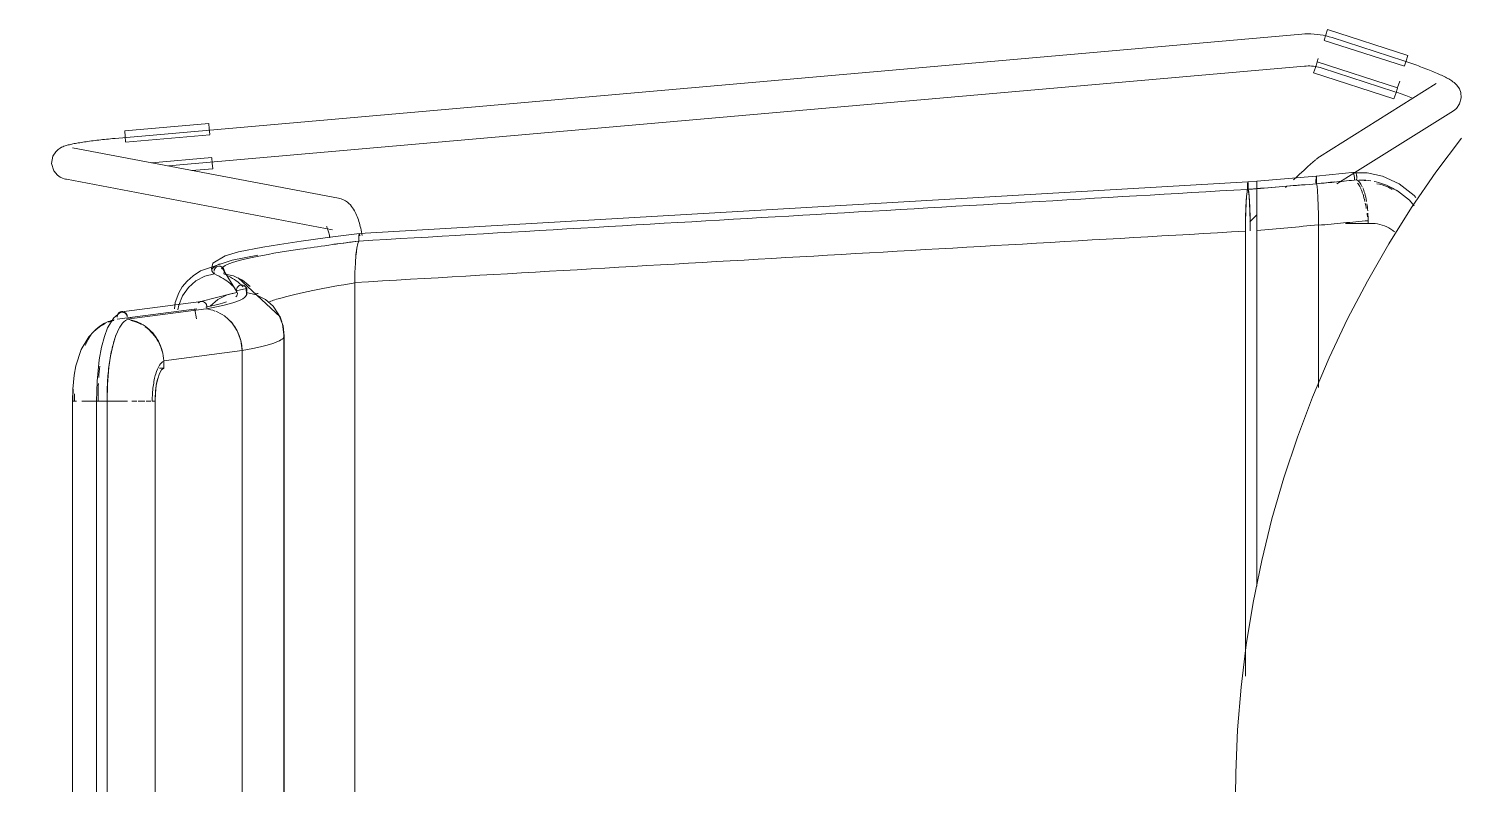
# Model space of a CAD drawing. Header units: millimetres. Extents: x 155927 to 317870, y -36033 to 97293.
# Drawn here: x 158096 to 158632, y 12310 to 12593 of the extents above; entities that cross this region are included whole.
import ezdxf

# ---------------------------------------------------------------- set-up
doc = ezdxf.new("R2010")
doc.units = ezdxf.units.MM
doc.header["$MEASUREMENT"] = 0
doc.layers.add('A-DOOR', color=4, linetype='CONTINUOUS', lineweight=9)
doc.layers.add('I-FURN', color=8, linetype='CONTINUOUS', lineweight=9)

msp = doc.modelspace()

# ---------------------------------------------------------------- linework, layer by layer
at = {"layer": 'A-DOOR'}
msp.add_arc((157209.83, 13505.61), 1010, 270, 0, dxfattribs=at)
at = {"layer": 'I-FURN'}
for p, q in [((158572.07, 12590.54), (158128.75, 12551.6)), ((158572.12, 12590.55), (158572.07, 12590.55)), ((158573.26, 12590.63), (158572.12, 12590.55)), ((158574.4, 12590.66), (158573.26, 12590.63)), ((158575.54, 12590.64), (158574.4, 12590.66)), ((158576.68, 12590.58), (158575.54, 12590.64)), ((158577.82, 12590.47), (158576.68, 12590.58)), ((158578.95, 12590.32), (158577.82, 12590.47)), ((158580.08, 12590.12), (158578.95, 12590.32)), ((158581.19, 12589.88), (158580.08, 12590.12)), ((158580.49, 12588.34), (158581.13, 12590.31)), ((158581.13, 12590.31), (158581.76, 12592.26)), ((158582.3, 12589.59), (158581.19, 12589.88)), ((158581.76, 12592.26), (158611.76, 12582.57)), ((158583.39, 12589.26), (158582.3, 12589.59)), ((158610.21, 12580.55), (158583.39, 12589.26)), ((158580.45, 12588.22), (158610.46, 12578.53)), ((158148.77, 12541.31), (158573.12, 12578.59)), ((158573.12, 12578.59), (158573.78, 12578.64)), ((158573.78, 12578.64), (158574.45, 12578.66)), ((158574.45, 12578.66), (158575.11, 12578.65)), ((158575.11, 12578.65), (158575.77, 12578.61)), ((158575.77, 12578.61), (158576.43, 12578.55)), ((158576.43, 12578.55), (158577.09, 12578.47)), ((158576.54, 12576.11), (158577.17, 12578.06)), ((158577.09, 12578.47), (158577.74, 12578.35)), ((158577.17, 12578.06), (158577.81, 12580.03)), ((158577.74, 12578.35), (158578.38, 12578.21)), ((158607.85, 12570.46), (158577.85, 12580.15)), ((158577.88, 12580.25), (158578.25, 12581.41)), ((158578.38, 12578.21), (158579.03, 12578.05)), ((158579.03, 12578.05), (158579.66, 12577.86)), ((158579.66, 12577.86), (158579.68, 12577.85)), ((158579.68, 12577.85), (158606.5, 12569.14)), ((158610.66, 12580.4), (158610.21, 12580.55)), ((158611.13, 12580.62), (158610.5, 12578.65)), ((158611.4, 12580.15), (158610.66, 12580.4)), ((158611.76, 12582.57), (158611.13, 12580.62)), ((158612.14, 12579.91), (158611.4, 12580.15)), ((158612.87, 12579.66), (158612.14, 12579.91)), ((158613.6, 12579.41), (158612.87, 12579.66)), ((158614.32, 12579.16), (158613.6, 12579.41)), ((158615.04, 12578.9), (158614.32, 12579.16)), ((158615.75, 12578.65), (158615.04, 12578.9)), ((158616.44, 12578.39), (158615.75, 12578.65)), ((158617.13, 12578.14), (158616.44, 12578.39)), ((158617.81, 12577.88), (158617.13, 12578.14)), ((158618.48, 12577.63), (158617.81, 12577.88)), ((158576.54, 12576.11), (158606.55, 12566.42)), ((158607.88, 12570.56), (158608.68, 12573.04)), ((158619.13, 12577.38), (158618.48, 12577.63)), ((158619.77, 12577.12), (158619.13, 12577.38)), ((158620.4, 12576.87), (158619.77, 12577.12)), ((158621.01, 12576.62), (158620.4, 12576.87)), ((158621.6, 12576.38), (158621.01, 12576.62)), ((158622.18, 12576.13), (158621.6, 12576.38)), ((158622.74, 12575.89), (158622.18, 12576.13)), ((158623.29, 12575.65), (158622.74, 12575.89)), ((158623.81, 12575.41), (158623.29, 12575.65)), ((158624.32, 12575.18), (158623.81, 12575.41)), ((158624.82, 12574.94), (158624.32, 12575.18)), ((158625.29, 12574.71), (158624.82, 12574.94)), ((158625.75, 12574.48), (158625.29, 12574.71)), ((158626.19, 12574.26), (158625.75, 12574.48)), ((158626.61, 12574.03), (158626.19, 12574.26)), ((158627.02, 12573.8), (158626.61, 12574.03)), ((158627.42, 12573.56), (158627.02, 12573.8)), ((158627.81, 12573.32), (158627.42, 12573.56)), ((158628.2, 12573.06), (158627.81, 12573.32)), ((158628.59, 12572.78), (158628.2, 12573.06)), ((158628.99, 12572.47), (158628.59, 12572.78)), ((158629.42, 12572.1), (158628.99, 12572.47)), ((158622.36, 12572.06), (158578.78, 12544.75)), ((158606.83, 12569.03), (158606.5, 12569.14)), ((158607.18, 12568.37), (158606.55, 12566.42)), ((158607.52, 12568.8), (158606.83, 12569.03)), ((158607.81, 12570.34), (158607.18, 12568.37)), ((158608.21, 12568.57), (158607.52, 12568.8)), ((158608.89, 12568.34), (158608.21, 12568.57)), ((158609.57, 12568.1), (158608.89, 12568.34)), ((158610.25, 12567.87), (158609.57, 12568.1)), ((158610.91, 12567.63), (158610.25, 12567.87)), ((158611.57, 12567.4), (158610.91, 12567.63)), ((158612.22, 12567.16), (158611.57, 12567.4)), ((158612.85, 12566.93), (158612.22, 12567.16)), ((158629.88, 12571.64), (158629.42, 12572.1)), ((158630.4, 12571.01), (158629.88, 12571.64)), ((158630.97, 12570.1), (158630.4, 12571.01)), ((158631.49, 12568.72), (158630.97, 12570.1)), ((158631.67, 12566.74), (158631.49, 12568.72)), ((158591.97, 12538.86), (158628.73, 12561.89)), ((158613.48, 12566.69), (158612.85, 12566.93)), ((158629.85, 12562.78), (158628.73, 12561.89)), ((158629.85, 12562.78), (158631.08, 12564.51)), ((158631.08, 12564.51), (158631.67, 12566.74)), ((158132.36, 12554.41), (158163.77, 12557.17)), ((158163.77, 12557.17), (158163.95, 12555.13)), ((158121.28, 12550.82), (158121.97, 12550.9)), ((158121.97, 12550.9), (158122.68, 12550.98)), ((158122.68, 12550.98), (158123.4, 12551.07)), ((158123.4, 12551.07), (158124.13, 12551.15)), ((158124.13, 12551.15), (158124.86, 12551.22)), ((158124.86, 12551.22), (158125.6, 12551.3)), ((158125.6, 12551.3), (158126.34, 12551.37)), ((158126.34, 12551.37), (158127.09, 12551.45)), ((158127.09, 12551.45), (158127.84, 12551.52)), ((158127.84, 12551.52), (158128.59, 12551.58)), ((158128.59, 12551.58), (158128.75, 12551.6)), ((158132.54, 12552.37), (158132.36, 12554.41)), ((158132.72, 12550.3), (158132.54, 12552.37)), ((158132.73, 12550.18), (158164.14, 12552.94)), ((158163.95, 12555.13), (158164.13, 12553.06)), ((158631.75, 12551.75), (158622.18, 12538.93)), ((158105.56, 12544.98), (158106.6, 12546.63)), ((158106.6, 12546.63), (158107.51, 12547.49)), ((158107.51, 12547.49), (158108.21, 12547.96)), ((158108.21, 12547.96), (158108.77, 12548.27)), ((158108.77, 12548.27), (158109.25, 12548.48)), ((158109.25, 12548.48), (158109.68, 12548.65)), ((158109.68, 12548.65), (158110.08, 12548.79)), ((158110.08, 12548.79), (158110.48, 12548.92)), ((158110.48, 12548.92), (158110.87, 12549.03)), ((158110.87, 12549.03), (158111.27, 12549.14)), ((158111.27, 12549.14), (158111.69, 12549.25)), ((158111.69, 12549.25), (158112.11, 12549.35)), ((158112.11, 12549.35), (158112.56, 12549.44)), ((158112.56, 12549.44), (158113.02, 12549.54)), ((158212.19, 12529.3), (158112.9, 12548.12)), ((158113.02, 12549.54), (158113.49, 12549.64)), ((158113.49, 12549.64), (158113.99, 12549.73)), ((158113.99, 12549.73), (158114.5, 12549.83)), ((158114.5, 12549.83), (158115.04, 12549.92)), ((158115.04, 12549.92), (158115.59, 12550.01)), ((158115.59, 12550.01), (158116.16, 12550.1)), ((158116.16, 12550.1), (158116.74, 12550.2)), ((158116.74, 12550.2), (158117.35, 12550.29)), ((158117.35, 12550.29), (158117.97, 12550.38)), ((158117.97, 12550.38), (158118.6, 12550.47)), ((158118.6, 12550.47), (158119.25, 12550.56)), ((158119.25, 12550.56), (158119.91, 12550.64)), ((158119.91, 12550.64), (158120.59, 12550.73)), ((158120.59, 12550.73), (158121.28, 12550.82)), ((158105.08, 12542.22), (158105.56, 12544.98)), ((158105.91, 12539.47), (158105.08, 12542.22)), ((158164.88, 12544.49), (158142.4, 12542.52)), ((158157.36, 12539.57), (158165.26, 12540.26)), ((158164.89, 12544.37), (158165.08, 12542.3)), ((158165.08, 12542.3), (158165.26, 12540.26)), ((158573.51, 12540.29), (158573.1, 12539.92)), ((158573.9, 12540.64), (158573.51, 12540.29)), ((158574.27, 12540.98), (158573.9, 12540.64)), ((158574.64, 12541.31), (158574.27, 12540.98)), ((158574.99, 12541.63), (158574.64, 12541.31)), ((158575.33, 12541.93), (158574.99, 12541.63)), ((158575.65, 12542.22), (158575.33, 12541.93)), ((158575.96, 12542.49), (158575.65, 12542.22)), ((158576.25, 12542.75), (158575.96, 12542.49)), ((158576.53, 12542.99), (158576.25, 12542.75)), ((158576.8, 12543.22), (158576.53, 12542.99)), ((158577.05, 12543.44), (158576.8, 12543.22)), ((158577.29, 12543.64), (158577.05, 12543.44)), ((158577.52, 12543.83), (158577.29, 12543.64)), ((158577.74, 12544.01), (158577.52, 12543.83)), ((158577.97, 12544.18), (158577.74, 12544.01)), ((158578.2, 12544.35), (158577.97, 12544.18)), ((158578.45, 12544.54), (158578.2, 12544.35)), ((158578.78, 12544.75), (158578.45, 12544.54)), ((158105.91, 12539.47), (158107.23, 12537.89)), ((158107.23, 12537.89), (158108.31, 12537.14)), ((158108.31, 12537.14), (158109.12, 12536.77)), ((158109.12, 12536.77), (158109.74, 12536.55)), ((158109.74, 12536.55), (158110.25, 12536.42)), ((158110.25, 12536.42), (158110.67, 12536.33)), ((158110.67, 12536.33), (158209.96, 12517.51)), ((158220.04, 12516.11), (158551.95, 12535.4)), ((158551.87, 12534.85), (158551.86, 12534.47)), ((158551.9, 12535.15), (158551.87, 12534.85)), ((158551.92, 12535.33), (158551.9, 12535.15)), ((158551.95, 12535.4), (158551.92, 12535.33)), ((158555.31, 12535.67), (158551.95, 12535.41)), ((158551.98, 12535.33), (158551.95, 12535.4)), ((158552, 12535.14), (158551.98, 12535.33)), ((158552.03, 12534.85), (158552, 12535.14)), ((158552.04, 12534.47), (158552.03, 12534.85)), ((158555.31, 12535.61), (158555.3, 12535.42)), ((158555.3, 12535.42), (158555.31, 12535.6)), ((158555.3, 12535.12), (158555.3, 12535.42)), ((158555.3, 12535.42), (158555.3, 12535.12)), ((158555.3, 12534.74), (158555.3, 12535.12)), ((158555.3, 12535.12), (158555.3, 12534.74)), ((158555.31, 12535.68), (158577.51, 12537.5)), ((158555.31, 12535.61), (158555.31, 12535.68)), ((158555.31, 12535.68), (158555.31, 12535.61)), ((158555.31, 12535.6), (158555.31, 12535.67)), ((158555.31, 12535.67), (158555.31, 12535.61)), ((158555.31, 12535.61), (158555.31, 12535.42)), ((158555.31, 12535.42), (158555.31, 12535.61)), ((158555.31, 12535.42), (158555.31, 12535.13)), ((158555.31, 12535.13), (158555.31, 12535.42)), ((158555.31, 12535.13), (158555.32, 12534.74)), ((158555.32, 12534.75), (158555.31, 12535.13)), ((158569.52, 12536.59), (158569.04, 12536.13)), ((158570, 12537.03), (158569.52, 12536.59)), ((158570.47, 12537.47), (158570, 12537.03)), ((158570.93, 12537.91), (158570.47, 12537.47)), ((158571.39, 12538.33), (158570.93, 12537.91)), ((158571.83, 12538.74), (158571.39, 12538.33)), ((158572.27, 12539.15), (158571.83, 12538.74)), ((158572.69, 12539.54), (158572.27, 12539.15)), ((158573.1, 12539.92), (158572.69, 12539.54)), ((158577.42, 12536.58), (158577.41, 12536.13)), ((158577.41, 12536.12), (158577.42, 12536.58)), ((158577.41, 12536.13), (158577.41, 12535.64)), ((158577.41, 12535.63), (158577.41, 12536.12)), ((158577.41, 12535.64), (158577.41, 12535.14)), ((158577.41, 12535.14), (158577.41, 12535.63)), ((158577.41, 12535.14), (158577.42, 12534.67)), ((158577.42, 12534.66), (158577.41, 12535.14)), ((158577.46, 12537.25), (158577.44, 12536.96)), ((158577.44, 12536.96), (158577.46, 12537.25)), ((158577.48, 12537.44), (158577.46, 12537.25)), ((158577.46, 12537.25), (158577.48, 12537.44)), ((158577.51, 12537.5), (158577.48, 12537.44)), ((158577.48, 12537.44), (158577.51, 12537.5)), ((158577.51, 12537.5), (158592, 12538.93)), ((158577.51, 12537.5), (158577.54, 12537.43)), ((158577.54, 12537.44), (158577.51, 12537.5)), ((158577.56, 12537.25), (158577.54, 12537.44)), ((158577.58, 12536.95), (158577.56, 12537.25)), ((158577.56, 12537.24), (158577.58, 12536.95)), ((158577.6, 12536.57), (158577.58, 12536.95)), ((158577.58, 12536.95), (158577.6, 12536.56)), ((158577.61, 12536.11), (158577.6, 12536.57)), ((158577.6, 12536.56), (158577.61, 12536.11)), ((158577.6, 12534.65), (158577.61, 12535.12)), ((158577.61, 12535.12), (158577.6, 12534.65)), ((158577.61, 12535.62), (158577.61, 12536.11)), ((158577.61, 12536.11), (158577.61, 12535.62)), ((158577.61, 12535.12), (158577.61, 12535.62)), ((158577.61, 12535.62), (158577.61, 12535.12)), ((158585.15, 12534.58), (158591.59, 12538.62)), ((158596.57, 12538.72), (158591.11, 12538.8)), ((158602.22, 12537.5), (158596.57, 12538.72)), ((158608.53, 12534.6), (158602.22, 12537.5)), ((158622.18, 12538.93), (158613.12, 12525.74)), ((158551.45, 12529.93), (158551.28, 12527.43)), ((158551.64, 12531.68), (158551.45, 12529.93)), ((158551.85, 12532.57), (158551.64, 12531.68)), ((158551.86, 12534.47), (158551.84, 12534.02)), ((158551.84, 12534.02), (158551.84, 12533.53)), ((158551.84, 12533.53), (158551.84, 12533.04)), ((158551.84, 12533.04), (158551.85, 12532.57)), ((158552.06, 12534.01), (158552.04, 12534.47)), ((158552.05, 12532.56), (158552.06, 12533.03)), ((158552.26, 12531.66), (158552.05, 12532.56)), ((158552.06, 12533.52), (158552.06, 12534.01)), ((158552.06, 12533.03), (158552.06, 12533.52)), ((158552.45, 12529.91), (158552.26, 12531.66)), ((158552.61, 12527.41), (158552.45, 12529.91)), ((158555.26, 12527.68), (158555.27, 12530.18)), ((158555.27, 12530.18), (158555.26, 12527.69)), ((158555.29, 12531.94), (158555.27, 12530.18)), ((158555.27, 12530.18), (158555.29, 12531.93)), ((158555.3, 12534.29), (158555.3, 12534.74)), ((158555.3, 12534.74), (158555.3, 12534.29)), ((158555.3, 12533.8), (158555.3, 12534.29)), ((158555.3, 12534.29), (158555.3, 12533.8)), ((158555.3, 12533.3), (158555.3, 12533.8)), ((158555.3, 12533.8), (158555.3, 12533.3)), ((158555.3, 12532.83), (158555.3, 12533.3)), ((158555.3, 12533.3), (158555.3, 12532.83)), ((158555.32, 12534.3), (158555.32, 12534.75)), ((158555.32, 12534.74), (158555.32, 12534.29)), ((158555.32, 12533.81), (158555.32, 12534.3)), ((158555.32, 12534.29), (158555.32, 12533.8)), ((158555.32, 12533.31), (158555.32, 12533.81)), ((158555.32, 12533.8), (158555.32, 12533.31)), ((158555.32, 12533.31), (158555.32, 12532.84)), ((158555.32, 12532.84), (158555.32, 12533.31)), ((158555.32, 12532.84), (158555.33, 12531.95)), ((158555.33, 12531.95), (158555.32, 12532.84)), ((158555.33, 12531.95), (158555.34, 12530.2)), ((158555.34, 12530.2), (158555.33, 12531.95)), ((158555.34, 12530.2), (158555.36, 12527.7)), ((158555.36, 12527.7), (158555.34, 12530.2)), ((158566.55, 12533.77), (158566.05, 12533.29)), ((158577.6, 12534.65), (158577.79, 12533.77)), ((158577.8, 12533.76), (158577.6, 12534.65)), ((158577.8, 12533.76), (158577.97, 12532.05)), ((158577.97, 12532.03), (158577.8, 12533.76)), ((158578.13, 12529.55), (158577.97, 12532.03)), ((158577.97, 12532.03), (158578.12, 12529.59)), ((158578.12, 12529.59), (158578.24, 12526.52)), ((158578.24, 12526.45), (158578.13, 12529.55)), ((158607.82, 12532.03), (158604.13, 12533.94)), ((158612.4, 12528.53), (158607.82, 12532.03)), ((158614.06, 12530.26), (158608.53, 12534.6)), ((158614.7, 12529.47), (158614.06, 12530.26)), ((158212.19, 12529.3), (158213.18, 12529.05)), ((158213.18, 12529.05), (158214.08, 12528.68)), ((158214.08, 12528.68), (158214.87, 12528.24)), ((158214.87, 12528.24), (158215.55, 12527.76)), ((158215.55, 12527.76), (158216.15, 12527.25)), ((158216.15, 12527.25), (158216.67, 12526.73)), ((158216.67, 12526.73), (158217.12, 12526.2)), ((158217.12, 12526.2), (158217.52, 12525.67)), ((158217.52, 12525.67), (158217.88, 12525.13)), ((158217.88, 12525.13), (158218.21, 12524.59)), ((158218.21, 12524.59), (158218.5, 12524.06)), ((158551.16, 12524.3), (158551.08, 12520.73)), ((158551.28, 12527.43), (158551.16, 12524.3)), ((158552.74, 12524.29), (158552.61, 12527.41)), ((158552.82, 12520.74), (158552.74, 12524.29)), ((158555.25, 12521), (158555.25, 12524.56)), ((158555.25, 12524.56), (158555.25, 12521)), ((158555.36, 12527.7), (158555.36, 12524.57)), ((158555.36, 12524.57), (158555.36, 12527.7)), ((158555.37, 12521), (158555.36, 12524.57)), ((158555.36, 12524.56), (158555.37, 12521)), ((158578.24, 12526.45), (158578.31, 12523.01)), ((158578.31, 12523.01), (158578.24, 12526.45)), ((158613.12, 12525.74), (158604.6, 12512.2)), ((158614.13, 12526.45), (158612.4, 12528.53)), ((158218.5, 12524.06), (158218.77, 12523.5)), ((158218.77, 12523.5), (158219.02, 12522.94)), ((158219.02, 12522.94), (158219.26, 12522.37)), ((158219.26, 12522.37), (158219.48, 12521.79)), ((158219.48, 12521.79), (158219.68, 12521.2)), ((158219.68, 12521.2), (158219.88, 12520.6)), ((158219.88, 12520.6), (158220.06, 12519.98)), ((158220.06, 12519.98), (158220.23, 12519.35)), ((158220.23, 12519.35), (158220.39, 12518.71)), ((158551.08, 12520.73), (158551.06, 12516.95)), ((158555.37, 12523.01), (158552.7, 12520.44)), ((158552.84, 12517.06), (158552.82, 12520.74)), ((158555.37, 12521), (158555.37, 12517.21)), ((158555.37, 12517.21), (158555.37, 12521)), ((158578.34, 12519.15), (158578.31, 12522.92)), ((158578.31, 12522.92), (158578.34, 12519.27)), ((158578.34, 12458.6), (158578.34, 12519.15)), ((158578.34, 12519.15), (158578.34, 12458.6)), ((158598.13, 12519.86), (158588.38, 12519.86)), ((158596.89, 12520.85), (158596.89, 12519.81)), ((158208.18, 12514.56), (158198.25, 12513.2)), ((158207.73, 12518.73), (158207.75, 12518.71)), ((158207.75, 12518.71), (158207.79, 12518.64)), ((158207.79, 12518.64), (158207.84, 12518.55)), ((158207.84, 12518.55), (158207.91, 12518.4)), ((158207.91, 12518.4), (158208, 12518.2)), ((158208, 12518.2), (158208.09, 12517.97)), ((158208.09, 12517.97), (158208.19, 12517.7)), ((158220.04, 12516.11), (158208.18, 12514.56)), ((158208.19, 12517.7), (158208.3, 12517.4)), ((158208.3, 12517.4), (158208.41, 12517.06)), ((158208.41, 12517.06), (158208.52, 12516.7)), ((158208.52, 12516.7), (158208.62, 12516.3)), ((158208.62, 12516.3), (158208.73, 12515.88)), ((158208.73, 12515.88), (158208.83, 12515.43)), ((158208.83, 12515.43), (158208.93, 12514.96)), ((158208.93, 12514.96), (158209.03, 12514.47)), ((158219.84, 12514.71), (158219.83, 12514.21)), ((158219.83, 12514.22), (158219.84, 12514.71)), ((158219.83, 12513.72), (158219.83, 12514.22)), ((158219.83, 12514.21), (158219.83, 12513.72)), ((158219.83, 12513.72), (158219.85, 12513.25)), ((158219.85, 12513.25), (158219.83, 12513.72)), ((158219.86, 12515.16), (158219.84, 12514.71)), ((158219.84, 12514.71), (158219.86, 12515.16)), ((158219.89, 12515.55), (158219.86, 12515.16)), ((158219.86, 12515.16), (158219.89, 12515.55)), ((158219.89, 12515.55), (158219.94, 12515.85)), ((158219.94, 12515.84), (158219.89, 12515.55)), ((158220.09, 12516.05), (158220.04, 12516.11)), ((158220.04, 12516.11), (158220.09, 12516.05)), ((158220.14, 12515.87), (158220.19, 12515.58)), ((158220.19, 12515.57), (158220.14, 12515.86)), ((158220.19, 12515.58), (158220.22, 12515.2)), ((158220.22, 12515.19), (158220.19, 12515.57)), ((158220.39, 12518.71), (158220.55, 12518.05)), ((158220.55, 12518.05), (158220.69, 12517.38)), ((158220.69, 12517.38), (158220.82, 12516.7)), ((158220.82, 12516.7), (158220.95, 12516.01)), ((158220.95, 12516.01), (158221.06, 12515.3)), ((158551.06, 12516.95), (158551.06, 12350.68)), ((158551.06, 12350.68), (158551.06, 12516.95)), ((158555.37, 12517.21), (158555.37, 12384.38)), ((158555.37, 12384.38), (158555.37, 12517.21)), ((158174.9, 12509.18), (158169.9, 12507.78)), ((158183.92, 12510.98), (158174.9, 12509.18)), ((158190.24, 12512.02), (158183.92, 12510.98)), ((158198.25, 12513.2), (158190.24, 12512.02)), ((158218.77, 12508.1), (158218.53, 12505)), ((158218.54, 12505.05), (158218.77, 12508.1)), ((158219.08, 12510.6), (158218.77, 12508.1)), ((158218.78, 12508.13), (158219.09, 12510.6)), ((158219.45, 12512.34), (158219.08, 12510.6)), ((158219.09, 12510.61), (158219.45, 12512.34)), ((158219.45, 12512.34), (158219.85, 12513.25)), ((158219.85, 12513.25), (158219.45, 12512.34)), ((158604.6, 12512.2), (158596.63, 12498.32)), ((158172.46, 12506.1), (158160.75, 12502.11)), ((158165.27, 12505.01), (158164.74, 12502.82)), ((158164.74, 12502.82), (158165.03, 12501.91)), ((158169.9, 12507.78), (158165.27, 12505.01)), ((158166.02, 12502.92), (158165.82, 12502.46)), ((158165.82, 12502.46), (158166.02, 12502.91)), ((158166.32, 12503.31), (158166.02, 12502.92)), ((158166.02, 12502.91), (158166.33, 12503.3)), ((158166.72, 12503.61), (158166.32, 12503.31)), ((158166.33, 12503.3), (158166.72, 12503.6)), ((158166.72, 12503.6), (158167.17, 12503.8)), ((158167.17, 12503.8), (158166.72, 12503.61)), ((158167.17, 12503.8), (158167.66, 12503.87)), ((158167.66, 12503.87), (158167.17, 12503.8)), ((158167.66, 12503.87), (158168.14, 12503.81)), ((158168.14, 12503.82), (158167.66, 12503.87)), ((158168.6, 12503.63), (158168.14, 12503.82)), ((158168.14, 12503.81), (158168.6, 12503.63)), ((158168.51, 12503.68), (158174.22, 12494.29)), ((158168.6, 12503.63), (158169, 12503.34)), ((158169.01, 12503.34), (158168.6, 12503.63)), ((158169, 12503.34), (158169.32, 12502.96)), ((158169.32, 12502.97), (158169.01, 12503.34)), ((158169.53, 12502.52), (158169.32, 12502.97)), ((158169.32, 12502.96), (158169.53, 12502.51)), ((158182.13, 12508), (158172.46, 12506.1)), ((158218.38, 12501.53), (158218.53, 12505)), ((158218.53, 12505), (158218.38, 12501.46)), ((158155.68, 12498.3), (158153.9, 12496.14)), ((158157.92, 12500.3), (158155.68, 12498.3)), ((158159, 12498.35), (158156.18, 12495.87)), ((158160.75, 12502.11), (158157.92, 12500.3)), ((158162.32, 12500.09), (158159, 12498.35)), ((158165.95, 12501), (158162.32, 12500.09)), ((158165.75, 12501.97), (158165.82, 12502.46)), ((158165.82, 12502.46), (158165.75, 12501.97)), ((158165.96, 12501), (158165.79, 12501.47)), ((158165.79, 12501.47), (158165.95, 12501)), ((158169.59, 12501.52), (158169.44, 12501.05)), ((158169.44, 12501.05), (158169.59, 12501.52)), ((158169.44, 12501.05), (158173.05, 12500.26)), ((158173.06, 12500.27), (158169.44, 12501.05)), ((158169.62, 12502.02), (158169.53, 12502.52)), ((158169.53, 12502.51), (158169.62, 12502.02)), ((158169.62, 12502.02), (158169.59, 12501.52)), ((158169.59, 12501.52), (158169.62, 12502.02)), ((158173.05, 12500.26), (158176.38, 12498.61)), ((158176.38, 12498.63), (158173.06, 12500.27)), ((158174.71, 12499.56), (158190.4, 12484.96)), ((158179.21, 12496.22), (158176.38, 12498.63)), ((158176.38, 12498.61), (158179.22, 12496.22)), ((158218.32, 12497.77), (158218.38, 12501.47)), ((158218.38, 12501.46), (158218.32, 12497.7)), ((158218.32, 12497.7), (158218.32, 12114.3)), ((158218.32, 12114.3), (158218.32, 12497.7)), ((158596.63, 12498.32), (158589.22, 12484.15)), ((158152.56, 12493.87), (158151.27, 12490.27)), ((158153.9, 12496.14), (158152.56, 12493.87)), ((158154, 12492.79), (158152.6, 12489.28)), ((158156.18, 12495.87), (158154, 12492.79)), ((158160.86, 12490.71), (158172.48, 12493.68)), ((158170.61, 12493.15), (158167.21, 12491.39)), ((158174.32, 12494.04), (158170.61, 12493.15)), ((158172.48, 12493.68), (158174.34, 12494.01)), ((158177.93, 12495.55), (158174.04, 12494.72)), ((158174.21, 12495.5), (158174.12, 12495.01)), ((158174.12, 12495.01), (158174.16, 12494.51)), ((158174.13, 12495), (158174.21, 12495.5)), ((158174.16, 12494.51), (158174.13, 12495)), ((158174.33, 12494.04), (158174.16, 12494.51)), ((158174.16, 12494.51), (158174.32, 12494.04)), ((158174.21, 12495.5), (158174.41, 12495.95)), ((158174.41, 12495.95), (158174.21, 12495.5)), ((158174.41, 12495.95), (158174.72, 12496.33)), ((158174.72, 12496.33), (158174.41, 12495.95)), ((158175.12, 12496.63), (158174.72, 12496.33)), ((158174.72, 12496.33), (158175.13, 12496.62)), ((158175.59, 12496.82), (158175.12, 12496.63)), ((158175.13, 12496.62), (158175.59, 12496.81)), ((158175.59, 12496.81), (158176.08, 12496.88)), ((158176.08, 12496.88), (158175.59, 12496.82)), ((158176.08, 12496.88), (158176.57, 12496.81)), ((158176.57, 12496.82), (158176.08, 12496.88)), ((158177.03, 12496.63), (158176.57, 12496.82)), ((158176.57, 12496.81), (158177.03, 12496.62)), ((158177.43, 12496.33), (158177.03, 12496.63)), ((158177.03, 12496.62), (158177.43, 12496.33)), ((158177.43, 12496.33), (158177.74, 12495.95)), ((158177.75, 12495.95), (158177.43, 12496.33)), ((158177.74, 12495.95), (158177.95, 12495.5)), ((158177.95, 12495.5), (158177.75, 12495.95)), ((158177.8, 12495.85), (158177.85, 12492.97)), ((158177.99, 12494.51), (158177.83, 12494.04)), ((158177.83, 12494.04), (158177.99, 12494.51)), ((158181.54, 12493.15), (158177.83, 12494.04)), ((158177.95, 12495.5), (158178.03, 12495)), ((158178.03, 12495.01), (158177.95, 12495.5)), ((158177.99, 12494.51), (158178.03, 12495.01)), ((158178.03, 12495), (158177.99, 12494.51)), ((158184.94, 12491.39), (158181.54, 12493.15)), ((158181.54, 12493.14), (158184.93, 12491.39)), ((158129.6, 12484.03), (158159.3, 12487.88)), ((158131.16, 12486.87), (158160.94, 12490.73)), ((158162.85, 12487.9), (158133.15, 12484.06)), ((158151.27, 12490.27), (158150.97, 12488)), ((158152.6, 12489.28), (158152.23, 12487.53)), ((158152.24, 12487.53), (158152.61, 12489.27)), ((158158.52, 12487.75), (158159.21, 12484.26)), ((158160.26, 12490.49), (158159.88, 12490.2)), ((158160.7, 12490.68), (158160.26, 12490.49)), ((158161.17, 12490.74), (158160.7, 12490.68)), ((158161.64, 12490.68), (158161.17, 12490.74)), ((158162.08, 12490.49), (158161.64, 12490.68)), ((158162.47, 12490.19), (158162.08, 12490.49)), ((158162.77, 12489.81), (158162.47, 12490.19)), ((158162.96, 12489.36), (158162.77, 12489.81)), ((158163.04, 12488.87), (158162.96, 12489.36)), ((158163, 12488.37), (158163.04, 12488.87)), ((158167.21, 12491.39), (158164.34, 12488.89)), ((158184.93, 12491.39), (158187.81, 12488.88)), ((158187.81, 12488.89), (158184.94, 12491.39)), ((158189.98, 12485.75), (158187.81, 12488.89)), ((158187.81, 12488.88), (158189.98, 12485.75)), ((158125.17, 12482.49), (158122.9, 12481.16)), ((158128.28, 12484.62), (158125.98, 12480.8)), ((158130.66, 12486.52), (158128.28, 12484.62)), ((158135.57, 12484.81), (158133.13, 12484.49)), ((158172.35, 12482.78), (158169.61, 12485.27)), ((158174.43, 12479.67), (158172.35, 12482.78)), ((158189.81, 12486.06), (158191.53, 12481.6)), ((158189.98, 12485.75), (158191.34, 12482.18)), ((158191.35, 12482.18), (158189.98, 12485.75)), ((158190.4, 12484.96), (158191.11, 12483.04)), ((158191.34, 12482.18), (158191.82, 12478.39)), ((158191.82, 12478.39), (158191.35, 12482.18)), ((158191.53, 12481.6), (158191.97, 12477.85)), ((158589.22, 12484.15), (158582.38, 12469.68)), ((158119, 12477.51), (158116.13, 12472.8)), ((158120.83, 12479.49), (158119, 12477.51)), ((158122.9, 12481.16), (158120.83, 12479.49)), ((158124.79, 12477.63), (158123.71, 12473.59)), ((158125.98, 12480.8), (158124.79, 12477.63)), ((158129.12, 12478.09), (158128.03, 12474.66)), ((158175.75, 12476.12), (158174.43, 12479.67)), ((158176.22, 12472.35), (158175.75, 12476.12)), ((158191.82, 12478.39), (158191.82, 12133.6)), ((158191.82, 12133.6), (158191.82, 12478.39)), ((158191.97, 12438.94), (158191.97, 12477.85)), ((158116.13, 12472.8), (158114.11, 12466.65)), ((158123.71, 12473.59), (158122.84, 12468.87)), ((158128.03, 12474.66), (158127.06, 12470.22)), ((158146.95, 12468.49), (158176.22, 12472.35)), ((158176.22, 12472.35), (158176.22, 12139.64)), ((158176.22, 12139.64), (158176.22, 12472.35)), ((158114.11, 12466.65), (158113.46, 12463.15)), ((158122.84, 12468.87), (158122.04, 12460.98)), ((158126.47, 12466.21), (158125.93, 12459.65)), ((158127.06, 12470.22), (158126.47, 12466.21)), ((158147.01, 12465.78), (158145.35, 12465.78)), ((158146.15, 12465.14), (158147.01, 12465.78)), ((158147.01, 12465.78), (158146.95, 12468.49)), ((158582.38, 12469.68), (158576.13, 12454.96)), ((158113.46, 12463.15), (158112.94, 12457.94)), ((158122.04, 12460.98), (158121.89, 12453.42)), ((158144.18, 12459.31), (158144.69, 12461.8)), ((158144.69, 12461.8), (158145.36, 12463.79)), ((158145.36, 12463.79), (158146.15, 12465.14)), ((158112.94, 12457.94), (158112.86, 12453.42)), ((158125.93, 12459.65), (158125.85, 12453.42)), ((158143.76, 12453.42), (158143.86, 12456.46)), ((158143.86, 12456.46), (158144.18, 12459.31)), ((158576.13, 12454.96), (158570.47, 12439.99)), ((158113.03, 12453.42), (158112.86, 12453.42)), ((158112.86, 12453.42), (158112.86, 12158.57)), ((158112.87, 12453.42), (158114.35, 12453.42)), ((158116.38, 12453.42), (158118.95, 12453.42)), ((158122.14, 12453.42), (158119.11, 12453.42)), ((158119.12, 12453.42), (158122.14, 12453.42)), ((158121.89, 12453.42), (158121.89, 12158.57)), ((158121.89, 12453.42), (158125.74, 12453.42)), ((158121.96, 12453.42), (158121.89, 12453.42)), ((158122.16, 12453.42), (158121.96, 12453.42)), ((158122.46, 12453.42), (158122.16, 12453.42)), ((158122.85, 12453.42), (158122.46, 12453.42)), ((158123.31, 12453.42), (158122.85, 12453.42)), ((158123.8, 12453.42), (158123.31, 12453.42)), ((158124.3, 12453.42), (158123.8, 12453.42)), ((158124.77, 12453.42), (158124.3, 12453.42)), ((158125.19, 12453.42), (158124.77, 12453.42)), ((158125.52, 12453.42), (158125.19, 12453.42)), ((158125.74, 12453.42), (158125.52, 12453.42)), ((158128.5, 12453.42), (158125.83, 12453.42)), ((158125.83, 12453.42), (158129.64, 12453.42)), ((158125.86, 12158.57), (158125.86, 12453.42)), ((158129.83, 12453.42), (158133.39, 12453.42)), ((158135.02, 12453.42), (158136.86, 12453.42)), ((158137.38, 12453.42), (158139.84, 12453.42)), ((158140.43, 12453.42), (158142.17, 12453.42)), ((158143.7, 12453.42), (158143.7, 12158.57)), ((158143.76, 12158.57), (158143.76, 12453.42)), ((158191.97, 12134.14), (158191.97, 12438.94)), ((158570.47, 12439.99), (158565.41, 12424.81)), ((158565.41, 12424.81), (158560.97, 12409.44)), ((158560.97, 12409.44), (158557.14, 12393.91)), ((158557.14, 12393.91), (158553.94, 12378.23)), ((158553.94, 12378.23), (158551.36, 12362.44)), ((158551.36, 12362.44), (158549.42, 12346.56)), ((158549.42, 12346.56), (158548.12, 12330.62)), ((158548.12, 12330.62), (158547.45, 12314.63)), ((158547.45, 12314.63), (158547.36, 12306))]:
    msp.add_line(p, q, dxfattribs=at)
for centre, major_axis, ratio, start_param, end_param in [((158161.17, 12488.78), (0, -1.96), 0.955139, 1.359855, 3.903556), ((158161.15, 12472.22), (0, -15.78), 0.955139, 2.807049, 3.029056), ((158161.15, 12472.22), (0, -15.78), 0.955139, 2.545839, 2.787386), ((158161.15, 12472.22), (0, -15.78), 0.955139, 1.579038, 2.545717), ((158117.13, 12453.42), (0, -12.4), 0.287441, 4.492176, 4.712389), ((158128.61, 12453.42), (15.75, 0), 0.000004, 0.290246, 0.472486)]:
    msp.add_ellipse(centre, major_axis=major_axis, ratio=ratio, start_param=start_param, end_param=end_param, dxfattribs=at)
for points, knots in [([(158551.85, 12532.57), (158551.84, 12532.79), (158551.84, 12533.28), (158551.84, 12533.91), (158551.85, 12534.38), (158551.87, 12534.79), (158551.9, 12535.24), (158551.93, 12535.4), (158551.95, 12535.41)], [-1, -1, -1, -1, -0.90625, -0.8125, -0.765625, -0.71875, -0.625, -0.501507, -0.501507, -0.501507, -0.501507]), ([(158551.95, 12535.41), (158551.97, 12535.4), (158552, 12535.26), (158552.03, 12534.87), (158552.05, 12534.48), (158552.06, 12534.02), (158552.06, 12533.53), (158552.06, 12533.03), (158552.05, 12532.71), (158552.05, 12532.56)], [-0.5, -0.5, -0.5, -0.5, -0.375, -0.3125, -0.25, -0.1875, -0.125, -0.0625, 0, 0, 0, 0]), ([(158591.82, 12535.99), (158591.83, 12536.21), (158591.83, 12536.7), (158591.74, 12537.45), (158591.59, 12538.12), (158591.42, 12538.55), (158591.3, 12538.7), (158591.25, 12538.74)], [-1, -1, -1, -1, -0.90625, -0.8125, -0.71875, -0.625, -0.5625, -0.5625, -0.5625, -0.5625]), ([(158592.15, 12538.88), (158592.17, 12538.86), (158592.22, 12538.81), (158592.3, 12538.71), (158592.39, 12538.52), (158592.5, 12538.19), (158592.57, 12537.8), (158592.61, 12537.44), (158592.62, 12537.07), (158592.62, 12536.62), (158592.58, 12536.27), (158592.56, 12536.09)], [0.5555556, 0.5555556, 0.5555556, 0.5555556, 0.5833333, 0.6180556, 0.6527778, 0.7222222, 0.7916667, 0.8263889, 0.8611111, 0.9305556, 1, 1, 1, 1]), ([(158592.56, 12536.09), (158592.95, 12535.94), (158593.7, 12535.38), (158594.39, 12534.25), (158594.71, 12533.57)], [0, 0, 0, 0, 0.1666667, 0.3309695, 0.3309695, 0.3309695, 0.3309695]), ([(158599.13, 12535.51), (158601.25, 12535.07), (158604.33, 12534.06), (158607.09, 12532.42), (158607.96, 12531.84)], [0.1763318, 0.1763318, 0.1763318, 0.1763318, 0.3333333, 0.408557, 0.408557, 0.408557, 0.408557]), ([(158551.06, 12516.95), (158551.06, 12518.22), (158551.07, 12520.77), (158551.15, 12524.37), (158551.28, 12527.54), (158551.5, 12530.9), (158551.71, 12532.29), (158551.85, 12532.57)], [-1, -1, -1, -1, -0.833333, -0.666667, -0.5, -0.333333, 0, 0, 0, 0]), ([(158552.05, 12532.56), (158552.19, 12532.27), (158552.4, 12530.88), (158552.62, 12527.53), (158552.75, 12524.37), (158552.82, 12520.81), (158552.84, 12518.3), (158552.84, 12517.06)], [-1, -1, -1, -1, -0.6666667, -0.5, -0.3333333, -0.1666667, -0.003964, -0.003964, -0.003964, -0.003964]), ([(158571.31, 12534.16), (158569.66, 12534.02), (158564.33, 12533.58), (158558.99, 12533.14), (158555.3, 12532.83)], [0.2766114, 0.2766114, 0.2766114, 0.2766114, 0.5, 1, 1, 1, 1]), ([(158594.92, 12533.09), (158595.17, 12532.5), (158595.7, 12531), (158596.09, 12529.15), (158596.29, 12528.06)], [0.3680344, 0.3680344, 0.3680344, 0.3680344, 0.5, 0.6666667, 0.6666667, 0.6666667, 0.6666667]), ([(158605.9, 12532.56), (158605.31, 12532.9), (158603.46, 12533.92), (158601.48, 12534.42), (158600.11, 12534.64)], [0.6175454, 0.6175454, 0.6175454, 0.6175454, 0.6666667, 0.7702374, 0.7702374, 0.7702374, 0.7702374]), ([(158596.89, 12519.81), (158599.28, 12520.02), (158602.88, 12519.39), (158605.88, 12517.46), (158606.78, 12516.7)], [0, 0, 0, 0, 0.3333333, 0.5, 0.5, 0.5, 0.5]), ([(158168.56, 12502.88), (158168.75, 12503.28), (158170.35, 12504.71), (158178.65, 12507.15), (158197.09, 12510.2), (158212.3, 12512.23), (158219.85, 12513.25)], [0.1500589, 0.1500589, 0.1500589, 0.1500589, 0.25, 0.5, 0.75, 1, 1, 1, 1]), ([(158165.95, 12501), (158164.4, 12502.02), (158164.63, 12503.28), (158167.53, 12504.54), (158168.16, 12504.77)], [0, 0, 0, 0, 0.25, 0.3070827, 0.3070827, 0.3070827, 0.3070827]), ([(158174.04, 12494.72), (158173.57, 12495.65), (158171.78, 12497.74), (158168.36, 12499.84), (158165.96, 12501)], [0.0974617, 0.0974617, 0.0974617, 0.0974617, 0.5, 1, 1, 1, 1]), ([(158176.57, 12496.17), (158176.18, 12496.63), (158174.5, 12498.25), (158171.85, 12499.88), (158169.44, 12501.05)], [0.3036932, 0.3036932, 0.3036932, 0.3036932, 0.5, 1, 1, 1, 1]), ([(158186.05, 12490.4), (158187.2, 12490.88), (158191.44, 12492.34), (158202.15, 12494.78), (158212.93, 12496.72), (158218.32, 12497.7)], [0.375, 0.375, 0.375, 0.375, 0.5, 0.75, 1, 1, 1, 1]), ([(158133.32, 12484.91), (158133.32, 12485.05), (158133.29, 12485.28), (158133.21, 12485.57), (158133.1, 12485.83), (158132.9, 12486.15), (158132.6, 12486.47), (158132.23, 12486.7), (158131.87, 12486.84), (158131.56, 12486.89), (158131.28, 12486.89), (158131.02, 12486.86), (158130.77, 12486.78), (158130.53, 12486.67), (158130.23, 12486.48), (158129.92, 12486.15), (158129.7, 12485.76), (158129.6, 12485.4), (158129.57, 12485.14), (158129.55, 12484.98), (158129.55, 12484.91)], [0.1111111, 0.1111111, 0.1111111, 0.1111111, 0.1666667, 0.1944444, 0.2222222, 0.2777778, 0.3333333, 0.3888889, 0.4444444, 0.4791667, 0.5138889, 0.5486111, 0.5833333, 0.6180556, 0.6527778, 0.7222222, 0.7916667, 0.8263889, 0.8611111, 0.8888889, 0.8888889, 0.8888889, 0.8888889]), ([(158129.58, 12484.82), (158129.58, 12484.98), (158129.62, 12485.27), (158129.76, 12485.66), (158130.02, 12486.07), (158130.54, 12486.52), (158131.4, 12486.78), (158132.2, 12486.55), (158132.73, 12486.15), (158133.04, 12485.77), (158133.19, 12485.46), (158133.23, 12485.31)], [-0.875, -0.875, -0.875, -0.875, -0.8125, -0.765625, -0.71875, -0.625, -0.5, -0.375, -0.3125, -0.25, -0.1875, -0.1875, -0.1875, -0.1875]), ([(158128.4, 12483.82), (158127.66, 12483.66), (158125.79, 12483.1), (158122.95, 12481.56), (158121.12, 12479.88), (158120.35, 12478.93)], [0.0634811, 0.0634811, 0.0634811, 0.0634811, 0.1666667, 0.3333333, 0.5, 0.5, 0.5, 0.5]), ([(158119.72, 12478.13), (158119.2, 12477.4), (158118.48, 12476.15), (158117.85, 12474.82), (158117.65, 12474.3)], [0.5455526, 0.5455526, 0.5455526, 0.5455526, 0.6666667, 0.739481, 0.739481, 0.739481, 0.739481]), ([(158125.83, 12453.42), (158125.78, 12455.77), (158125.85, 12460.42), (158126.49, 12467.27), (158127.58, 12473.38), (158128.59, 12476.59), (158129.12, 12478.08)], [0.0000052, 0.0000052, 0.0000052, 0.0000052, 0.1666667, 0.3333333, 0.5, 0.6602535, 0.6602535, 0.6602535, 0.6602535]), ([(158176.22, 12472.35), (158181.95, 12473.36), (158189.59, 12475.19), (158191.97, 12477.02), (158191.97, 12477.85)], [0, 0, 0, 0, 0.5, 0.9107153, 0.9107153, 0.9107153, 0.9107153])]:
    msp.add_open_spline(points, degree=3, knots=knots, dxfattribs=at)
for points in [[(158577.6, 12534.65), (158580.13, 12534.89), (158585.16, 12535.37), (158590.11, 12535.85), (158592.56, 12536.09)], [(158577.6, 12534.68), (158579.91, 12534.91), (158582.23, 12535.14), (158584.5, 12535.37)], [(158593.87, 12533.5), (158593.56, 12534.14), (158593.24, 12534.54), (158592.92, 12534.87)], [(158596.07, 12535.86), (158595.18, 12535.97), (158594.28, 12535.99), (158593.38, 12535.98)], [(158594.09, 12536.06), (158595.35, 12536.04), (158596.61, 12535.95), (158597.85, 12535.76)], [(158551.85, 12532.57), (158496.45, 12529.35), (158385.68, 12522.91), (158275.09, 12516.47), (158219.85, 12513.25)], [(158551.85, 12532.57), (158552.43, 12532.61), (158553.58, 12532.7), (158554.74, 12532.79), (158555.32, 12532.84)], [(158552.05, 12532.56), (158552.59, 12532.6), (158553.68, 12532.69), (158554.76, 12532.78), (158555.3, 12532.83)], [(158577.6, 12534.65), (158573.89, 12534.35), (158566.47, 12533.74), (158559.03, 12533.14), (158555.32, 12532.84)], [(158594.83, 12531.08), (158594.56, 12531.89), (158594.28, 12532.7), (158593.99, 12533.26)], [(158595.68, 12528.04), (158595.46, 12528.96), (158595.23, 12529.91), (158594.98, 12530.76)], [(158596.21, 12525.38), (158596.09, 12526.06), (158595.96, 12526.72), (158595.83, 12527.38)], [(158596.42, 12527.21), (158596.55, 12526.36), (158596.66, 12525.48), (158596.72, 12524.57)], [(158566.86, 12518.24), (158570.69, 12518.59), (158574.52, 12518.93), (158578.34, 12519.27)], [(158578.34, 12519.15), (158581.47, 12519.46), (158587.72, 12520.05), (158593.86, 12520.59), (158596.89, 12520.85)], [(158596.66, 12522.27), (158596.6, 12522.75), (158596.54, 12523.21), (158596.47, 12523.68)], [(158596.79, 12523.63), (158596.85, 12522.73), (158596.88, 12521.8), (158596.89, 12520.85)], [(158596.89, 12519.81), (158597.4, 12519.85), (158597.91, 12519.87), (158598.41, 12519.86)], [(158384.56, 12507.36), (158440.03, 12510.56), (158495.53, 12513.75), (158551.06, 12516.95)], [(158555.37, 12517.21), (158559.2, 12517.56), (158563.04, 12517.9), (158566.86, 12518.24)], [(158210.49, 12512.04), (158213.58, 12512.44), (158216.71, 12512.84), (158219.84, 12513.23)], [(158218.32, 12497.77), (158273.68, 12500.97), (158329.1, 12504.17), (158384.56, 12507.36)], [(158162.85, 12487.9), (158168.35, 12488.92), (158176.41, 12490.97), (158178.38, 12493.01), (158177.83, 12494.04)], [(158173.9, 12492.4), (158174.47, 12492.95), (158174.62, 12493.49), (158174.33, 12494.04)], [(158180.89, 12493.48), (158181.35, 12493.54), (158181.82, 12493.59), (158182.29, 12493.65)], [(158162.64, 12488.53), (158165.76, 12489.19), (158168.68, 12489.84), (158170.4, 12490.5)], [(158126.27, 12482.97), (158126.92, 12483.22), (158127.6, 12483.39), (158128.28, 12483.53)], [(158129.19, 12478.26), (158129.76, 12479.72), (158131.02, 12482.19), (158132.43, 12483.5), (158133.15, 12483.85)], [(158146.95, 12468.49), (158146.91, 12469.79), (158146.55, 12472.29), (158145.13, 12475.89), (158142.94, 12479.03), (158140.1, 12481.56), (158136.76, 12483.33), (158134.39, 12483.91), (158133.15, 12484.06)], [(158134.66, 12483.59), (158136.05, 12483.28), (158137.42, 12482.78), (158138.67, 12482.08)], [(158140.02, 12481.22), (158142.08, 12479.79), (158143.7, 12477.8), (158145, 12475.58)], [(158191.97, 12477.85), (158191.97, 12478.03), (158191.92, 12478.21), (158191.82, 12478.39)], [(158145.17, 12475.26), (158145.69, 12474.23), (158146.16, 12473.15), (158146.39, 12472.02)], [(158122.67, 12462.23), (158122.78, 12463.71), (158122.93, 12465.16), (158123.1, 12466.57)], [(158142.63, 12453.42), (158142.66, 12455.32), (158142.92, 12459.05), (158143.88, 12463.85), (158145.28, 12467.17), (158146.38, 12468.12), (158146.93, 12468.24)], [(158122.43, 12453.42), (158122.39, 12455.64), (158122.42, 12457.84), (158122.53, 12460.02)], [(158144.64, 12461.8), (158144.1, 12459.74), (158143.81, 12457.03), (158143.72, 12454.26)], [(158112.95, 12453.42), (158112.94, 12455), (158113.02, 12456.5), (158113.15, 12457.93)]]:
    msp.add_open_spline(points, degree=3, dxfattribs=at)

doc.saveas('drawing.dxf')
